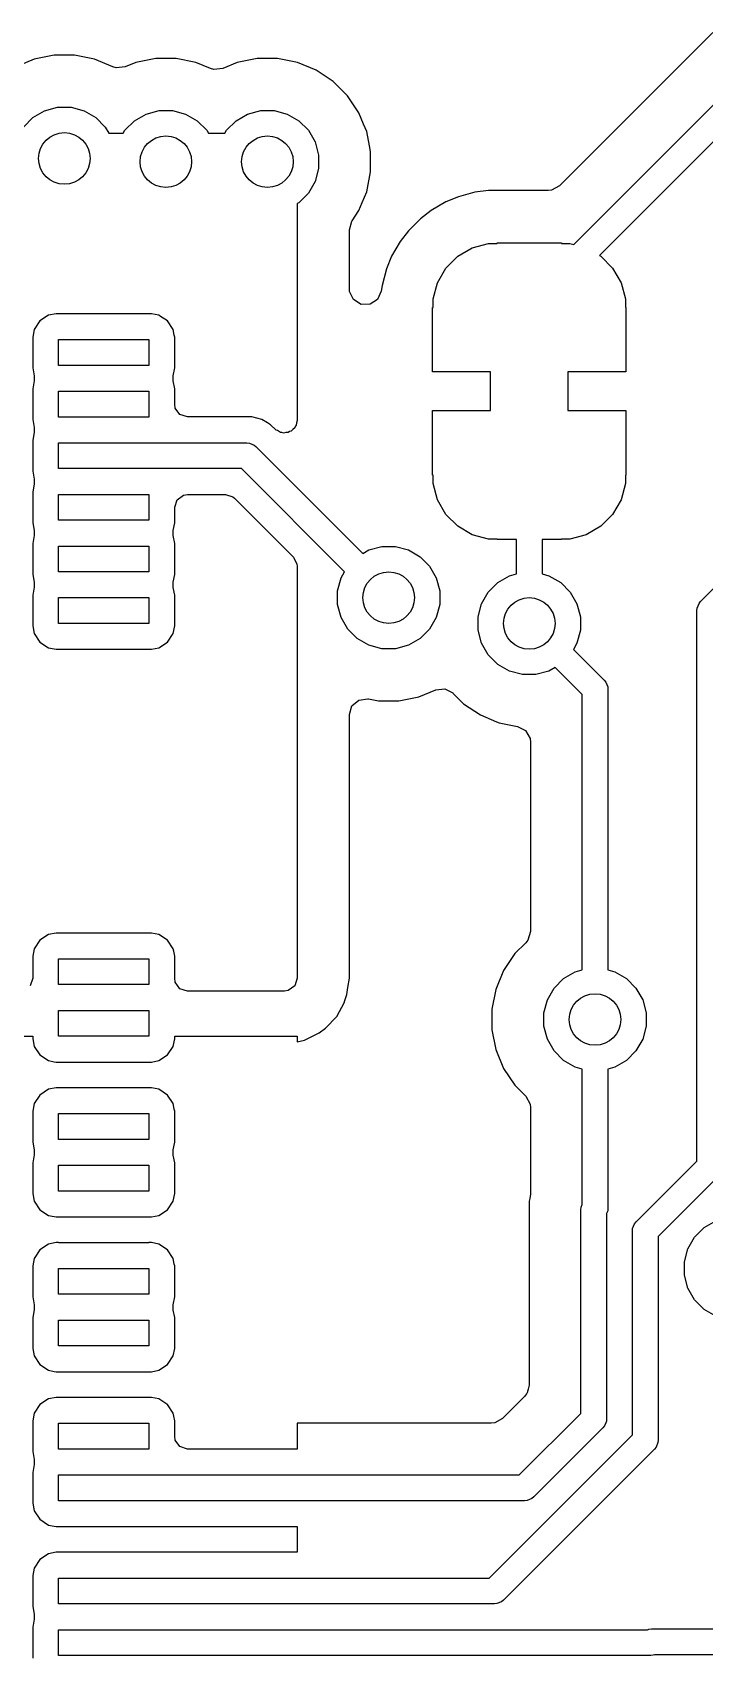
# Model space of a CAD drawing. Extents: x 0.71 to 7.56, y -5.16 to -0.79.
# Drawn here: x 3.5609 to 3.7661, y -3.3583 to -2.863 of the extents above; entities that cross this region are included whole.
import ezdxf

# ---------------------------------------------------------------- set-up
doc = ezdxf.new("R2010")
doc.units = 0
doc.header["$MEASUREMENT"] = 0
doc.layers.add('BLACK', color=7, linetype='CONTINUOUS')

msp = doc.modelspace()

# ---------------------------------------------------------------- linework, layer by layer
at = {"layer": 'BLACK', "linetype": 'CONTINUOUS'}
for p, q in [((3.76863, -2.86295), (3.72181, -2.90977)), ((3.56147, -2.8711), (3.55682, -2.87302)), ((3.56756, -2.86989), (3.56147, -2.8711)), ((3.56147, -2.8711), (3.56147, -2.8711)), ((3.57377, -2.86989), (3.56756, -2.86989)), ((3.56756, -2.86989), (3.56756, -2.86989)), ((3.57985, -2.8711), (3.57377, -2.86989)), ((3.57377, -2.86989), (3.57377, -2.86989)), ((3.5855, -2.87344), (3.57985, -2.8711)), ((3.57985, -2.8711), (3.57985, -2.8711)), ((3.59247, -2.8721), (3.58924, -2.87344)), ((3.59856, -2.87089), (3.59247, -2.8721)), ((3.59247, -2.8721), (3.59247, -2.8721)), ((3.60477, -2.87089), (3.59856, -2.87089)), ((3.59856, -2.87089), (3.59856, -2.87089)), ((3.61085, -2.8721), (3.60477, -2.87089)), ((3.60477, -2.87089), (3.60477, -2.87089)), ((3.61529, -2.87394), (3.61085, -2.8721)), ((3.61085, -2.8721), (3.61085, -2.8721)), ((3.62347, -2.8721), (3.61903, -2.87394)), ((3.62956, -2.87089), (3.62347, -2.8721)), ((3.62347, -2.8721), (3.62347, -2.8721)), ((3.63577, -2.87089), (3.62956, -2.87089)), ((3.62956, -2.87089), (3.62956, -2.87089)), ((3.64185, -2.8721), (3.63577, -2.87089)), ((3.63577, -2.87089), (3.63577, -2.87089)), ((3.64759, -2.87447), (3.64185, -2.8721)), ((3.64185, -2.8721), (3.64185, -2.8721)), ((3.72622, -2.92766), (3.78583, -2.86805)), ((3.79255, -2.87247), (3.73402, -2.931)), ((3.5865, -2.87373), (3.5855, -2.87344)), ((3.58924, -2.87344), (3.5865, -2.87373)), ((3.61629, -2.87423), (3.61529, -2.87394)), ((3.61903, -2.87394), (3.61629, -2.87423)), ((3.65275, -2.87792), (3.64759, -2.87447)), ((3.64759, -2.87447), (3.64759, -2.87447)), ((3.65714, -2.88231), (3.65275, -2.87792)), ((3.65275, -2.87792), (3.65275, -2.87792)), ((3.66059, -2.88747), (3.65714, -2.88231)), ((3.65714, -2.88231), (3.65714, -2.88231)), ((3.56107, -2.88891), (3.56463, -2.88685)), ((3.56463, -2.88685), (3.56861, -2.88579)), ((3.56861, -2.88579), (3.57272, -2.88579)), ((3.57272, -2.88579), (3.57669, -2.88685)), ((3.57669, -2.88685), (3.58025, -2.88891)), ((3.59563, -2.88785), (3.59961, -2.88679)), ((3.59961, -2.88679), (3.60372, -2.88679)), ((3.60372, -2.88679), (3.60769, -2.88785)), ((3.62663, -2.88785), (3.63061, -2.88679)), ((3.63061, -2.88679), (3.63472, -2.88679)), ((3.63472, -2.88679), (3.63869, -2.88785)), ((3.66201, -2.89091), (3.66059, -2.88747)), ((3.66059, -2.88747), (3.66059, -2.88747)), ((3.55817, -2.89181), (3.56107, -2.88891)), ((3.58025, -2.88891), (3.58316, -2.89181)), ((3.58316, -2.89181), (3.58424, -2.8937)), ((3.58917, -2.89281), (3.59207, -2.88991)), ((3.59207, -2.88991), (3.59563, -2.88785)), ((3.60769, -2.88785), (3.61125, -2.88991)), ((3.61125, -2.88991), (3.61416, -2.89281)), ((3.62017, -2.89281), (3.62307, -2.88991)), ((3.62307, -2.88991), (3.62663, -2.88785)), ((3.63869, -2.88785), (3.64225, -2.88991)), ((3.64225, -2.88991), (3.64516, -2.89281)), ((3.66297, -2.89321), (3.66201, -2.89091)), ((3.58424, -2.8937), (3.58866, -2.8937)), ((3.58866, -2.8937), (3.58917, -2.89281)), ((3.61416, -2.89281), (3.61467, -2.8937)), ((3.61467, -2.8937), (3.61966, -2.8937)), ((3.61966, -2.8937), (3.62017, -2.89281)), ((3.64516, -2.89281), (3.64721, -2.89638)), ((3.64721, -2.89638), (3.64827, -2.90035)), ((3.66384, -2.8976), (3.66297, -2.89321)), ((3.66418, -2.8993), (3.66384, -2.8976)), ((3.64827, -2.90035), (3.64827, -2.90446)), ((3.66418, -2.90551), (3.66418, -2.8993)), ((3.66418, -2.8993), (3.66418, -2.8993)), ((3.66418, -2.8993), (3.66418, -2.8993)), ((3.64827, -2.90446), (3.64721, -2.90843)), ((3.66297, -2.91159), (3.66418, -2.90551)), ((3.64516, -2.91199), (3.64225, -2.9149)), ((3.64721, -2.90843), (3.64516, -2.91199)), ((3.66161, -2.91487), (3.66297, -2.91159)), ((3.69603, -2.91174), (3.69103, -2.91309)), ((3.70016, -2.9112), (3.69603, -2.91174)), ((3.69603, -2.91174), (3.69603, -2.91174)), ((3.71836, -2.9112), (3.70016, -2.9112)), ((3.7194, -2.91109), (3.71836, -2.9112)), ((3.72181, -2.90977), (3.7194, -2.91109)), ((3.64225, -2.9149), (3.64173, -2.91519)), ((3.64173, -2.91519), (3.64173, -2.98134)), ((3.65852, -2.92043), (3.66059, -2.91733)), ((3.66059, -2.91733), (3.66061, -2.91727)), ((3.66061, -2.91727), (3.66161, -2.91487)), ((3.68269, -2.91727), (3.67938, -2.91981)), ((3.68718, -2.91468), (3.68269, -2.91727)), ((3.69103, -2.91309), (3.68718, -2.91468)), ((3.68718, -2.91468), (3.68718, -2.91468)), ((3.6577, -2.92314), (3.65847, -2.9205)), ((3.65847, -2.9205), (3.65852, -2.92043)), ((3.67938, -2.91981), (3.67572, -2.92347)), ((3.67938, -2.91981), (3.67938, -2.91981)), ((3.6577, -2.94125), (3.6577, -2.92314)), ((3.67318, -2.92678), (3.67059, -2.93127)), ((3.67572, -2.92347), (3.67318, -2.92678)), ((3.67572, -2.92347), (3.67572, -2.92347)), ((3.69522, -2.92866), (3.70019, -2.92733)), ((3.70019, -2.92733), (3.70276, -2.92733)), ((3.70276, -2.92733), (3.70276, -2.92717)), ((3.70276, -2.92717), (3.72244, -2.92717)), ((3.72244, -2.92717), (3.72244, -2.92733)), ((3.72244, -2.92733), (3.72501, -2.92733)), ((3.72501, -2.92733), (3.72622, -2.92766)), ((3.67059, -2.93127), (3.66899, -2.93512)), ((3.67059, -2.93127), (3.67059, -2.93127)), ((3.68714, -2.93487), (3.69077, -2.93123)), ((3.69077, -2.93123), (3.69522, -2.92866)), ((3.73402, -2.931), (3.73442, -2.93123)), ((3.73442, -2.93123), (3.73806, -2.93487)), ((3.66899, -2.93512), (3.66765, -2.94013)), ((3.68457, -2.93932), (3.68714, -2.93487)), ((3.73806, -2.93487), (3.74063, -2.93932)), ((3.65776, -2.942), (3.6577, -2.94125)), ((3.65893, -2.94449), (3.65776, -2.942)), ((3.66742, -2.94188), (3.66631, -2.9444)), ((3.66765, -2.94013), (3.66742, -2.94188)), ((3.66765, -2.94013), (3.66765, -2.94013)), ((3.68324, -2.94428), (3.68457, -2.93932)), ((3.74063, -2.93932), (3.74196, -2.94428)), ((3.66126, -2.94595), (3.65893, -2.94449)), ((3.66401, -2.94591), (3.66126, -2.94595)), ((3.66631, -2.9444), (3.66401, -2.94591)), ((3.68307, -2.96654), (3.68307, -2.94685)), ((3.68307, -2.94685), (3.68324, -2.94685)), ((3.68324, -2.94685), (3.68324, -2.94428)), ((3.74196, -2.94428), (3.74196, -2.94685)), ((3.74196, -2.94685), (3.74213, -2.94685)), ((3.74213, -2.94685), (3.74213, -2.96654)), ((3.56321, -2.951), (3.56146, -2.95361)), ((3.56582, -2.94926), (3.56321, -2.951)), ((3.56321, -2.951), (3.56321, -2.951)), ((3.56812, -2.9488), (3.56582, -2.94926)), ((3.56582, -2.94926), (3.56582, -2.94926)), ((3.59723, -2.9488), (3.56812, -2.9488)), ((3.56812, -2.9488), (3.56812, -2.9488)), ((3.56812, -2.9488), (3.56812, -2.9488)), ((3.59954, -2.94926), (3.59723, -2.9488)), ((3.59723, -2.9488), (3.59723, -2.9488)), ((3.60006, -2.94961), (3.59954, -2.94926)), ((3.59954, -2.94926), (3.59954, -2.94926)), ((3.59954, -2.94926), (3.59954, -2.94926)), ((3.59954, -2.94926), (3.59954, -2.94926)), ((3.60215, -2.951), (3.60006, -2.94961)), ((3.60389, -2.95361), (3.60215, -2.951)), ((3.56146, -2.95361), (3.561, -2.95592)), ((3.561, -2.95592), (3.561, -2.95592)), ((3.561, -2.95592), (3.561, -2.96534)), ((3.56146, -2.95361), (3.56146, -2.95361)), ((3.5689, -2.96457), (3.5689, -2.95669)), ((3.5689, -2.95669), (3.59646, -2.95669)), ((3.59646, -2.95669), (3.59646, -2.96457)), ((3.60424, -2.95536), (3.60389, -2.95361)), ((3.60435, -2.95592), (3.60424, -2.95536)), ((3.60435, -2.96534), (3.60435, -2.95592)), ((3.60435, -2.95592), (3.60435, -2.95592)), ((3.561, -2.96534), (3.56148, -2.96774)), ((3.59646, -2.96457), (3.5689, -2.96457)), ((3.60387, -2.96774), (3.60435, -2.96534)), ((3.60435, -2.96534), (3.60435, -2.96534)), ((3.70079, -2.96654), (3.68307, -2.96654)), ((3.70079, -2.97835), (3.70079, -2.96654)), ((3.74213, -2.96654), (3.72441, -2.96654)), ((3.72441, -2.96654), (3.72441, -2.97835)), ((3.56148, -2.96926), (3.561, -2.97166)), ((3.561, -2.97166), (3.561, -2.98109)), ((3.56148, -2.96774), (3.56148, -2.96926)), ((3.60387, -2.96926), (3.60387, -2.96774)), ((3.60435, -2.97166), (3.60387, -2.96926)), ((3.60435, -2.9764), (3.60435, -2.97166)), ((3.60435, -2.97166), (3.60435, -2.97166)), ((3.5689, -2.98031), (3.5689, -2.97244)), ((3.5689, -2.97244), (3.59646, -2.97244)), ((3.59646, -2.97244), (3.59646, -2.98031)), ((3.60454, -2.9776), (3.60435, -2.9764)), ((3.561, -2.98109), (3.56148, -2.98349)), ((3.59646, -2.98031), (3.5689, -2.98031)), ((3.60596, -2.97955), (3.60454, -2.9776)), ((3.60825, -2.9803), (3.60596, -2.97955)), ((3.62794, -2.9803), (3.60825, -2.9803)), ((3.63094, -2.9811), (3.62794, -2.9803)), ((3.62794, -2.9803), (3.62794, -2.9803)), ((3.6327, -2.98211), (3.63094, -2.9811)), ((3.64173, -2.98134), (3.6415, -2.98205)), ((3.68307, -2.99803), (3.68307, -2.97835)), ((3.68307, -2.97835), (3.70079, -2.97835)), ((3.72441, -2.97835), (3.74213, -2.97835)), ((3.74213, -2.97835), (3.74213, -2.99803)), ((3.56148, -2.98501), (3.561, -2.98741)), ((3.56148, -2.98349), (3.56148, -2.98501)), ((3.63299, -2.98228), (3.6327, -2.98211)), ((3.6327, -2.98211), (3.6327, -2.98211)), ((3.63364, -2.98266), (3.63299, -2.98228)), ((3.6352, -2.98421), (3.63364, -2.98266)), ((3.63533, -2.98432), (3.6352, -2.98421)), ((3.63569, -2.98447), (3.63533, -2.98432)), ((3.63663, -2.98505), (3.63569, -2.98447)), ((3.63711, -2.98505), (3.63663, -2.98505)), ((3.63756, -2.98523), (3.63711, -2.98505)), ((3.63829, -2.98505), (3.63756, -2.98523)), ((3.63904, -2.98505), (3.63829, -2.98505)), ((3.63943, -2.98476), (3.63904, -2.98505)), ((3.6399, -2.98465), (3.63943, -2.98476)), ((3.64038, -2.98407), (3.6399, -2.98465)), ((3.64099, -2.98363), (3.64038, -2.98407)), ((3.64114, -2.98317), (3.64099, -2.98363)), ((3.64145, -2.9828), (3.64114, -2.98317)), ((3.6415, -2.98205), (3.64145, -2.9828)), ((3.561, -2.98741), (3.561, -2.99684)), ((3.5689, -2.99606), (3.5689, -2.98819)), ((3.5689, -2.98819), (3.59646, -2.98819)), ((3.59646, -2.98819), (3.62638, -2.98819)), ((3.62638, -2.98819), (3.62715, -2.98826)), ((3.62715, -2.98826), (3.62857, -2.98885)), ((3.62857, -2.98885), (3.62916, -2.98934)), ((3.62916, -2.98934), (3.66179, -3.02197)), ((3.58268, -2.99606), (3.5689, -2.99606)), ((3.62475, -2.99606), (3.58268, -2.99606)), ((3.65622, -3.02753), (3.62475, -2.99606)), ((3.561, -2.99684), (3.56148, -2.99924)), ((3.56148, -3.00076), (3.561, -3.00316)), ((3.56148, -2.99924), (3.56148, -3.00076)), ((3.68324, -2.99803), (3.68307, -2.99803)), ((3.68324, -3.0006), (3.68324, -2.99803)), ((3.68457, -3.00556), (3.68324, -3.0006)), ((3.74196, -3.0006), (3.74063, -3.00556)), ((3.74213, -2.99803), (3.74196, -2.99803)), ((3.74196, -2.99803), (3.74196, -3.0006)), ((3.561, -3.00316), (3.561, -3.01259)), ((3.5689, -3.01181), (3.5689, -3.00394)), ((3.5689, -3.00394), (3.59646, -3.00394)), ((3.59646, -3.00394), (3.59646, -3.01181)), ((3.60435, -3.00785), (3.60509, -3.00556)), ((3.60509, -3.00556), (3.60704, -3.00415)), ((3.60704, -3.00415), (3.60825, -3.00396)), ((3.60825, -3.00396), (3.61986, -3.00396)), ((3.61986, -3.00396), (3.62215, -3.0047)), ((3.62215, -3.0047), (3.62262, -3.0051)), ((3.62262, -3.0051), (3.64059, -3.02307)), ((3.68714, -3.01002), (3.68457, -3.00556)), ((3.74063, -3.00556), (3.73806, -3.01002)), ((3.60435, -3.01259), (3.60435, -3.00785)), ((3.69077, -3.01365), (3.68714, -3.01002)), ((3.73806, -3.01002), (3.73442, -3.01365)), ((3.561, -3.01259), (3.56148, -3.01499)), ((3.56148, -3.01651), (3.561, -3.01891)), ((3.56148, -3.01499), (3.56148, -3.01651)), ((3.59646, -3.01181), (3.5689, -3.01181)), ((3.60387, -3.01499), (3.60435, -3.01259)), ((3.60387, -3.01651), (3.60387, -3.01499)), ((3.60435, -3.01891), (3.60387, -3.01651)), ((3.60435, -3.01259), (3.60435, -3.01259)), ((3.69522, -3.01622), (3.69077, -3.01365)), ((3.70019, -3.01755), (3.69522, -3.01622)), ((3.72997, -3.01622), (3.72501, -3.01755)), ((3.73442, -3.01365), (3.72997, -3.01622)), ((3.76493, -3.03659), (3.78853, -3.01298)), ((3.561, -3.01891), (3.561, -3.02834)), ((3.5689, -3.02756), (3.5689, -3.01969)), ((3.5689, -3.01969), (3.59646, -3.01969)), ((3.59646, -3.01969), (3.59646, -3.02756)), ((3.60435, -3.02834), (3.60435, -3.01891)), ((3.60435, -3.01891), (3.60435, -3.01891)), ((3.66179, -3.02197), (3.66366, -3.02088)), ((3.66366, -3.02088), (3.66763, -3.01982)), ((3.66763, -3.01982), (3.67174, -3.01982)), ((3.67174, -3.01982), (3.67571, -3.02088)), ((3.67571, -3.02088), (3.67927, -3.02294)), ((3.70276, -3.01755), (3.70019, -3.01755)), ((3.70276, -3.01772), (3.70276, -3.01755)), ((3.70866, -3.01772), (3.70276, -3.01772)), ((3.70866, -3.0282), (3.70866, -3.01772)), ((3.72244, -3.01772), (3.71654, -3.01772)), ((3.71654, -3.01772), (3.71654, -3.0282)), ((3.72501, -3.01755), (3.72244, -3.01755)), ((3.72244, -3.01755), (3.72244, -3.01772)), ((3.64059, -3.02307), (3.64168, -3.02522)), ((3.64168, -3.02522), (3.64173, -3.02583)), ((3.64173, -3.02583), (3.64173, -3.15161)), ((3.67927, -3.02294), (3.68218, -3.02585)), ((3.68218, -3.02585), (3.68423, -3.02941)), ((3.561, -3.02834), (3.56148, -3.03074)), ((3.56148, -3.03074), (3.56148, -3.03226)), ((3.59646, -3.02756), (3.5689, -3.02756)), ((3.60387, -3.03074), (3.60435, -3.02834)), ((3.60387, -3.03226), (3.60387, -3.03074)), ((3.60435, -3.02834), (3.60435, -3.02834)), ((3.65407, -3.03338), (3.65514, -3.02941)), ((3.65514, -3.02941), (3.65622, -3.02753)), ((3.68423, -3.02941), (3.6853, -3.03338)), ((3.7001, -3.03372), (3.70301, -3.03081)), ((3.70301, -3.03081), (3.70657, -3.02876)), ((3.70657, -3.02876), (3.70866, -3.0282)), ((3.71654, -3.0282), (3.71862, -3.02876)), ((3.71862, -3.02876), (3.72219, -3.03081)), ((3.72219, -3.03081), (3.72509, -3.03372)), ((3.56148, -3.03226), (3.561, -3.03466)), ((3.561, -3.03466), (3.561, -3.04408)), ((3.5689, -3.04331), (3.5689, -3.03543)), ((3.5689, -3.03543), (3.59646, -3.03543)), ((3.59646, -3.03543), (3.59646, -3.04331)), ((3.60389, -3.03235), (3.60387, -3.03226)), ((3.60435, -3.03466), (3.60389, -3.03235)), ((3.60435, -3.04408), (3.60435, -3.03466)), ((3.65407, -3.03749), (3.65407, -3.03338)), ((3.6853, -3.03338), (3.6853, -3.03749)), ((3.69805, -3.03728), (3.7001, -3.03372)), ((3.72509, -3.03372), (3.72715, -3.03728)), ((3.65514, -3.04146), (3.65407, -3.03749)), ((3.6853, -3.03749), (3.68423, -3.04146)), ((3.69699, -3.04125), (3.69805, -3.03728)), ((3.69699, -3.04536), (3.69699, -3.04125)), ((3.72715, -3.03728), (3.72821, -3.04125)), ((3.72821, -3.04125), (3.72821, -3.04536)), ((3.76378, -3.03937), (3.76386, -3.0386)), ((3.76378, -3.14567), (3.76378, -3.03937)), ((3.76386, -3.0386), (3.76444, -3.03718)), ((3.76444, -3.03718), (3.76493, -3.03659)), ((3.561, -3.04408), (3.561, -3.04408)), ((3.561, -3.04408), (3.56146, -3.04639)), ((3.59646, -3.04331), (3.5689, -3.04331)), ((3.60389, -3.04639), (3.60435, -3.04408)), ((3.65719, -3.04502), (3.65514, -3.04146)), ((3.6601, -3.04793), (3.65719, -3.04502)), ((3.68218, -3.04502), (3.67927, -3.04793)), ((3.68423, -3.04146), (3.68218, -3.04502)), ((3.69805, -3.04933), (3.69699, -3.04536)), ((3.72821, -3.04536), (3.72715, -3.04933)), ((3.56146, -3.04639), (3.56146, -3.04639)), ((3.56146, -3.04639), (3.56321, -3.049)), ((3.56321, -3.049), (3.56321, -3.049)), ((3.56321, -3.049), (3.56582, -3.05074)), ((3.56582, -3.05074), (3.56757, -3.05109)), ((3.56757, -3.05109), (3.56812, -3.0512)), ((3.5689, -3.0512), (3.5689, -3.05118)), ((3.5689, -3.05118), (3.59646, -3.05118)), ((3.59646, -3.05118), (3.59646, -3.0512)), ((3.59723, -3.0512), (3.59954, -3.05074)), ((3.59954, -3.05074), (3.60215, -3.049)), ((3.60215, -3.049), (3.60389, -3.04639)), ((3.66366, -3.04998), (3.6601, -3.04793)), ((3.66763, -3.05105), (3.66366, -3.04998)), ((3.67174, -3.05105), (3.66763, -3.05105)), ((3.67571, -3.04998), (3.67174, -3.05105)), ((3.67927, -3.04793), (3.67571, -3.04998)), ((3.7001, -3.05289), (3.69805, -3.04933)), ((3.72715, -3.04933), (3.72607, -3.05121)), ((3.56812, -3.0512), (3.56812, -3.0512)), ((3.56812, -3.0512), (3.56812, -3.0512)), ((3.56812, -3.0512), (3.56812, -3.0512)), ((3.56812, -3.0512), (3.5689, -3.0512)), ((3.59646, -3.0512), (3.59723, -3.0512)), ((3.59723, -3.0512), (3.59723, -3.0512)), ((3.70301, -3.0558), (3.7001, -3.05289)), ((3.70657, -3.05786), (3.70301, -3.0558)), ((3.72607, -3.05121), (3.73546, -3.0606)), ((3.71054, -3.05892), (3.70657, -3.05786)), ((3.71465, -3.05892), (3.71054, -3.05892)), ((3.71862, -3.05786), (3.71465, -3.05892)), ((3.7205, -3.05677), (3.71862, -3.05786)), ((3.72874, -3.06502), (3.7205, -3.05677)), ((3.73546, -3.0606), (3.73595, -3.0612)), ((3.67279, -3.06695), (3.67888, -3.06574)), ((3.67888, -3.06574), (3.68405, -3.06359)), ((3.68405, -3.06359), (3.68679, -3.0633)), ((3.68679, -3.0633), (3.68925, -3.06453)), ((3.68925, -3.06453), (3.68937, -3.06465)), ((3.68937, -3.06465), (3.69251, -3.06779)), ((3.72874, -3.14906), (3.72874, -3.06502)), ((3.73595, -3.0612), (3.73654, -3.06262)), ((3.73654, -3.06262), (3.73661, -3.06339)), ((3.73661, -3.06339), (3.73661, -3.14906)), ((3.6577, -3.07113), (3.65847, -3.06849)), ((3.65847, -3.06849), (3.66055, -3.06669)), ((3.66055, -3.06669), (3.66327, -3.0663)), ((3.66327, -3.0663), (3.66353, -3.06634)), ((3.66353, -3.06634), (3.66658, -3.06695)), ((3.66658, -3.06695), (3.66658, -3.06695)), ((3.66658, -3.06695), (3.67279, -3.06695)), ((3.67279, -3.06695), (3.67279, -3.06695)), ((3.69251, -3.06779), (3.69251, -3.06779)), ((3.69251, -3.06779), (3.69767, -3.07124)), ((3.6577, -3.15161), (3.6577, -3.07113)), ((3.69767, -3.07124), (3.69767, -3.07124)), ((3.69767, -3.07124), (3.70264, -3.07329)), ((3.70264, -3.07329), (3.70341, -3.07361)), ((3.70341, -3.07361), (3.70904, -3.07473)), ((3.70904, -3.07473), (3.71148, -3.07601)), ((3.71148, -3.07601), (3.71284, -3.0784)), ((3.71284, -3.0784), (3.71297, -3.07952)), ((3.71297, -3.07952), (3.71297, -3.13729)), ((3.56321, -3.13998), (3.56146, -3.14259)), ((3.56582, -3.13823), (3.56321, -3.13998)), ((3.56321, -3.13998), (3.56321, -3.13998)), ((3.56812, -3.13778), (3.56582, -3.13823)), ((3.56582, -3.13823), (3.56582, -3.13823)), ((3.5689, -3.13778), (3.56812, -3.13778)), ((3.56812, -3.13778), (3.56812, -3.13778)), ((3.56812, -3.13778), (3.56812, -3.13778)), ((3.5689, -3.1378), (3.5689, -3.13778)), ((3.59646, -3.1378), (3.5689, -3.1378)), ((3.59723, -3.13778), (3.59646, -3.13778)), ((3.59646, -3.13778), (3.59646, -3.1378)), ((3.59954, -3.13823), (3.59723, -3.13778)), ((3.59723, -3.13778), (3.59723, -3.13778)), ((3.60215, -3.13998), (3.59954, -3.13823)), ((3.59954, -3.13823), (3.59954, -3.13823)), ((3.59954, -3.13823), (3.59954, -3.13823)), ((3.59954, -3.13823), (3.59954, -3.13823)), ((3.60389, -3.14259), (3.60215, -3.13998)), ((3.60215, -3.13998), (3.60215, -3.13998)), ((3.7122, -3.13993), (3.71154, -3.14074)), ((3.71297, -3.13729), (3.7122, -3.13993)), ((3.56146, -3.14259), (3.561, -3.14489)), ((3.561, -3.14489), (3.561, -3.14489)), ((3.561, -3.14489), (3.561, -3.15161)), ((3.56146, -3.14259), (3.56146, -3.14259)), ((3.60404, -3.14333), (3.60389, -3.14259)), ((3.60435, -3.14489), (3.60404, -3.14333)), ((3.60435, -3.15161), (3.60435, -3.14489)), ((3.60435, -3.14489), (3.60435, -3.14489)), ((3.7082, -3.14408), (3.70475, -3.14924)), ((3.71154, -3.14074), (3.7082, -3.14408)), ((3.7082, -3.14408), (3.7082, -3.14408)), ((3.5689, -3.15354), (3.5689, -3.14567)), ((3.5689, -3.14567), (3.59646, -3.14567)), ((3.59646, -3.14567), (3.59646, -3.15354)), ((3.70475, -3.14925), (3.70237, -3.15498)), ((3.70475, -3.14924), (3.70475, -3.14925)), ((3.72309, -3.15168), (3.72665, -3.14962)), ((3.72665, -3.14962), (3.72874, -3.14906)), ((3.73661, -3.14906), (3.7387, -3.14962)), ((3.7387, -3.14962), (3.74226, -3.15168)), ((3.76378, -3.20743), (3.76378, -3.14567)), ((3.561, -3.15161), (3.56026, -3.15391)), ((3.59646, -3.15354), (3.5689, -3.15354)), ((3.60454, -3.15282), (3.60435, -3.15161)), ((3.60596, -3.15477), (3.60454, -3.15282)), ((3.60825, -3.15551), (3.60596, -3.15477)), ((3.64099, -3.15391), (3.63904, -3.15532)), ((3.64173, -3.15161), (3.64099, -3.15391)), ((3.65692, -3.15655), (3.65726, -3.1544)), ((3.65726, -3.1544), (3.6577, -3.15161)), ((3.70237, -3.15498), (3.70116, -3.16107)), ((3.70237, -3.15498), (3.70237, -3.15498)), ((3.71813, -3.15815), (3.72018, -3.15459)), ((3.72018, -3.15459), (3.72309, -3.15168)), ((3.74226, -3.15168), (3.74517, -3.15459)), ((3.74517, -3.15459), (3.74723, -3.15815)), ((3.63783, -3.15551), (3.60825, -3.15551)), ((3.63904, -3.15532), (3.63783, -3.15551)), ((3.6539, -3.16329), (3.65617, -3.15884)), ((3.65617, -3.15884), (3.65622, -3.15868)), ((3.65622, -3.15868), (3.65692, -3.15655)), ((3.65692, -3.15655), (3.65692, -3.15655)), ((3.65692, -3.15655), (3.65692, -3.15655)), ((3.71706, -3.16212), (3.71813, -3.15815)), ((3.74723, -3.15815), (3.74829, -3.16212)), ((3.5689, -3.16929), (3.5689, -3.16142)), ((3.5689, -3.16142), (3.59646, -3.16142)), ((3.59646, -3.16142), (3.59646, -3.16929)), ((3.65037, -3.16682), (3.6539, -3.16329)), ((3.70116, -3.16107), (3.70116, -3.16728)), ((3.71706, -3.16623), (3.71706, -3.16212)), ((3.74829, -3.16212), (3.74829, -3.16623)), ((3.52362, -3.16929), (3.561, -3.16929)), ((3.561, -3.16929), (3.561, -3.17007)), ((3.561, -3.17007), (3.561, -3.17007)), ((3.561, -3.17007), (3.56146, -3.17237)), ((3.59646, -3.16929), (3.5689, -3.16929)), ((3.60389, -3.17237), (3.60435, -3.17007)), ((3.60435, -3.17007), (3.60435, -3.16929)), ((3.60435, -3.16929), (3.64173, -3.16929)), ((3.64173, -3.16929), (3.64173, -3.17104)), ((3.64397, -3.1705), (3.64842, -3.16824)), ((3.64842, -3.16824), (3.65037, -3.16682)), ((3.65037, -3.16682), (3.65037, -3.16682)), ((3.70116, -3.16728), (3.70237, -3.17337)), ((3.71813, -3.1702), (3.71706, -3.16623)), ((3.74829, -3.16623), (3.74723, -3.1702)), ((3.56146, -3.17237), (3.56146, -3.17237)), ((3.56146, -3.17237), (3.56321, -3.17498)), ((3.56321, -3.17498), (3.56321, -3.17498)), ((3.56321, -3.17498), (3.56582, -3.17673)), ((3.59954, -3.17673), (3.60215, -3.17498)), ((3.60215, -3.17498), (3.60389, -3.17237)), ((3.64173, -3.17104), (3.64397, -3.1705)), ((3.70237, -3.17337), (3.70237, -3.17337)), ((3.70237, -3.17337), (3.70475, -3.1791)), ((3.72018, -3.17376), (3.71813, -3.1702)), ((3.72309, -3.17667), (3.72018, -3.17376)), ((3.74517, -3.17376), (3.74226, -3.17667)), ((3.74723, -3.1702), (3.74517, -3.17376)), ((3.56582, -3.17673), (3.56757, -3.17708)), ((3.56757, -3.17708), (3.56812, -3.17719)), ((3.56812, -3.17719), (3.56812, -3.17719)), ((3.56812, -3.17719), (3.56812, -3.17719)), ((3.56812, -3.17719), (3.56812, -3.17719)), ((3.56812, -3.17719), (3.5689, -3.17719)), ((3.5689, -3.17719), (3.5689, -3.17717)), ((3.5689, -3.17717), (3.59646, -3.17717)), ((3.59646, -3.17717), (3.59646, -3.17719)), ((3.59646, -3.17719), (3.59723, -3.17719)), ((3.59723, -3.17719), (3.59954, -3.17673)), ((3.59723, -3.17719), (3.59723, -3.17719)), ((3.70475, -3.1791), (3.70475, -3.1791)), ((3.70475, -3.1791), (3.7082, -3.18426)), ((3.72665, -3.17872), (3.72309, -3.17667)), ((3.72874, -3.17928), (3.72665, -3.17872)), ((3.72874, -3.22068), (3.72874, -3.17928)), ((3.7387, -3.17872), (3.73661, -3.17928)), ((3.73661, -3.17928), (3.73661, -3.22183)), ((3.74226, -3.17667), (3.7387, -3.17872)), ((3.7082, -3.18426), (3.7082, -3.18426)), ((3.7082, -3.18426), (3.7082, -3.18426)), ((3.7082, -3.18426), (3.71154, -3.18761)), ((3.56146, -3.18983), (3.561, -3.19214)), ((3.56321, -3.18722), (3.56146, -3.18983)), ((3.56146, -3.18983), (3.56146, -3.18983)), ((3.56582, -3.18548), (3.56321, -3.18722)), ((3.56321, -3.18722), (3.56321, -3.18722)), ((3.56812, -3.18502), (3.56582, -3.18548)), ((3.56582, -3.18548), (3.56582, -3.18548)), ((3.5689, -3.18502), (3.56812, -3.18502)), ((3.56812, -3.18502), (3.56812, -3.18502)), ((3.56812, -3.18502), (3.56812, -3.18502)), ((3.5689, -3.18504), (3.5689, -3.18502)), ((3.59646, -3.18504), (3.5689, -3.18504)), ((3.59723, -3.18502), (3.59646, -3.18502)), ((3.59646, -3.18502), (3.59646, -3.18504)), ((3.59954, -3.18548), (3.59723, -3.18502)), ((3.59723, -3.18502), (3.59723, -3.18502)), ((3.60215, -3.18722), (3.59954, -3.18548)), ((3.59954, -3.18548), (3.59954, -3.18548)), ((3.59954, -3.18548), (3.59954, -3.18548)), ((3.59954, -3.18548), (3.59954, -3.18548)), ((3.60389, -3.18983), (3.60215, -3.18722)), ((3.60215, -3.18722), (3.60215, -3.18722)), ((3.60424, -3.19158), (3.60389, -3.18983)), ((3.71154, -3.18761), (3.71286, -3.19002)), ((3.561, -3.19214), (3.561, -3.19214)), ((3.561, -3.19214), (3.561, -3.20156)), ((3.5689, -3.20079), (3.5689, -3.19291)), ((3.5689, -3.19291), (3.59646, -3.19291)), ((3.59646, -3.19291), (3.59646, -3.20079)), ((3.60435, -3.19214), (3.60424, -3.19158)), ((3.60435, -3.20156), (3.60435, -3.19214)), ((3.60435, -3.19214), (3.60435, -3.19214)), ((3.71286, -3.19002), (3.71297, -3.19106)), ((3.71297, -3.19106), (3.71297, -3.21751)), ((3.561, -3.20156), (3.56148, -3.20396)), ((3.56148, -3.20396), (3.56148, -3.20548)), ((3.59646, -3.20079), (3.5689, -3.20079)), ((3.60387, -3.20396), (3.60435, -3.20157)), ((3.60387, -3.20548), (3.60387, -3.20396)), ((3.60435, -3.20157), (3.60435, -3.20156)), ((3.56148, -3.20548), (3.561, -3.20788)), ((3.561, -3.20788), (3.561, -3.21731)), ((3.5689, -3.21654), (3.5689, -3.20866)), ((3.5689, -3.20866), (3.59646, -3.20866)), ((3.59646, -3.20866), (3.59646, -3.21654)), ((3.60389, -3.20558), (3.60387, -3.20548)), ((3.60435, -3.20788), (3.60389, -3.20558)), ((3.60435, -3.21731), (3.60435, -3.20788)), ((3.74525, -3.22596), (3.76378, -3.20743)), ((3.7705, -3.21184), (3.75197, -3.23037)), ((3.561, -3.21731), (3.561, -3.21731)), ((3.561, -3.21731), (3.56146, -3.21962)), ((3.59646, -3.21654), (3.5689, -3.21654)), ((3.60389, -3.21962), (3.60435, -3.21731)), ((3.71281, -3.21878), (3.71258, -3.21962)), ((3.71297, -3.21751), (3.71281, -3.21878)), ((3.56146, -3.21962), (3.56146, -3.21962)), ((3.56146, -3.21962), (3.56321, -3.22223)), ((3.56321, -3.22223), (3.56582, -3.22397)), ((3.56582, -3.22397), (3.56757, -3.22432)), ((3.56757, -3.22432), (3.56812, -3.22443)), ((3.56812, -3.22443), (3.56812, -3.22443)), ((3.56812, -3.22443), (3.56812, -3.22443)), ((3.56812, -3.22443), (3.56812, -3.22443)), ((3.56812, -3.22443), (3.5689, -3.22443)), ((3.5689, -3.22443), (3.5689, -3.22441)), ((3.5689, -3.22441), (3.59646, -3.22441)), ((3.59646, -3.22441), (3.59646, -3.22443)), ((3.59646, -3.22443), (3.59723, -3.22443)), ((3.59723, -3.22443), (3.59954, -3.22397)), ((3.59723, -3.22443), (3.59723, -3.22443)), ((3.59954, -3.22397), (3.60215, -3.22223)), ((3.60215, -3.22223), (3.60389, -3.21962)), ((3.71258, -3.21962), (3.71258, -3.27581)), ((3.72835, -3.22222), (3.72842, -3.22145)), ((3.72835, -3.28437), (3.72835, -3.22222)), ((3.72842, -3.22145), (3.72874, -3.22068)), ((3.73654, -3.22259), (3.73622, -3.22336)), ((3.73622, -3.22336), (3.73622, -3.286)), ((3.73661, -3.22183), (3.73654, -3.22259)), ((3.74409, -3.22874), (3.74417, -3.22797)), ((3.74409, -3.29089), (3.74409, -3.22874)), ((3.74417, -3.22797), (3.74476, -3.22655)), ((3.74476, -3.22655), (3.74525, -3.22596)), ((3.7631, -3.23057), (3.766, -3.22766)), ((3.766, -3.22766), (3.76956, -3.22561)), ((3.56321, -3.23447), (3.56146, -3.23708)), ((3.56582, -3.23272), (3.56321, -3.23447)), ((3.56321, -3.23447), (3.56321, -3.23447)), ((3.56812, -3.23226), (3.56582, -3.23272)), ((3.56582, -3.23272), (3.56582, -3.23272)), ((3.5689, -3.23226), (3.56812, -3.23226)), ((3.56812, -3.23226), (3.56812, -3.23226)), ((3.56812, -3.23226), (3.56812, -3.23226)), ((3.5689, -3.23228), (3.5689, -3.23226)), ((3.59646, -3.23228), (3.5689, -3.23228)), ((3.59723, -3.23226), (3.59646, -3.23226)), ((3.59646, -3.23226), (3.59646, -3.23228)), ((3.59954, -3.23272), (3.59723, -3.23226)), ((3.59723, -3.23226), (3.59723, -3.23226)), ((3.60215, -3.23447), (3.59954, -3.23272)), ((3.59954, -3.23272), (3.59954, -3.23272)), ((3.59954, -3.23272), (3.59954, -3.23272)), ((3.59954, -3.23272), (3.59954, -3.23272)), ((3.60389, -3.23708), (3.60215, -3.23447)), ((3.60215, -3.23447), (3.60215, -3.23447)), ((3.75197, -3.23037), (3.75197, -3.29252)), ((3.75998, -3.2381), (3.76104, -3.23413)), ((3.76104, -3.23413), (3.7631, -3.23057)), ((3.56146, -3.23708), (3.561, -3.23938)), ((3.561, -3.23938), (3.561, -3.23938)), ((3.561, -3.23938), (3.561, -3.24881)), ((3.56146, -3.23708), (3.56146, -3.23708)), ((3.60424, -3.23883), (3.60389, -3.23708)), ((3.60435, -3.23938), (3.60424, -3.23883)), ((3.60435, -3.24881), (3.60435, -3.23938)), ((3.60435, -3.23938), (3.60435, -3.23938)), ((3.75998, -3.24221), (3.75998, -3.2381)), ((3.5689, -3.24803), (3.5689, -3.24016)), ((3.5689, -3.24016), (3.59646, -3.24016)), ((3.59646, -3.24016), (3.59646, -3.24803)), ((3.76104, -3.24618), (3.75998, -3.24221)), ((3.561, -3.24881), (3.56148, -3.25121)), ((3.59646, -3.24803), (3.5689, -3.24803)), ((3.60387, -3.25121), (3.60435, -3.24881)), ((3.60435, -3.24881), (3.60435, -3.24881)), ((3.7631, -3.24974), (3.76104, -3.24618)), ((3.56148, -3.25273), (3.561, -3.25513)), ((3.56148, -3.25121), (3.56148, -3.25273)), ((3.60387, -3.25273), (3.60387, -3.25121)), ((3.60389, -3.25283), (3.60387, -3.25273)), ((3.60435, -3.25513), (3.60389, -3.25283)), ((3.766, -3.25265), (3.7631, -3.24974)), ((3.76956, -3.25471), (3.766, -3.25265)), ((3.561, -3.25513), (3.561, -3.26456)), ((3.5689, -3.26378), (3.5689, -3.25591)), ((3.5689, -3.25591), (3.59646, -3.25591)), ((3.59646, -3.25591), (3.59646, -3.26378)), ((3.60435, -3.26456), (3.60435, -3.25513)), ((3.59646, -3.26378), (3.5689, -3.26378)), ((3.561, -3.26456), (3.561, -3.26456)), ((3.561, -3.26456), (3.56146, -3.26686)), ((3.56146, -3.26686), (3.56146, -3.26686)), ((3.56146, -3.26686), (3.56321, -3.26947)), ((3.60215, -3.26947), (3.60389, -3.26686)), ((3.60389, -3.26686), (3.60435, -3.26456)), ((3.56321, -3.26947), (3.56321, -3.26947)), ((3.56321, -3.26947), (3.56582, -3.27122)), ((3.56582, -3.27122), (3.56757, -3.27156)), ((3.56757, -3.27156), (3.56812, -3.27167)), ((3.56812, -3.27167), (3.56812, -3.27167)), ((3.56812, -3.27167), (3.56812, -3.27167)), ((3.56812, -3.27167), (3.56812, -3.27167)), ((3.56812, -3.27167), (3.5689, -3.27167)), ((3.5689, -3.27167), (3.5689, -3.27165)), ((3.5689, -3.27165), (3.59646, -3.27165)), ((3.59646, -3.27165), (3.59646, -3.27167)), ((3.59646, -3.27167), (3.59723, -3.27167)), ((3.59723, -3.27167), (3.59954, -3.27122)), ((3.59723, -3.27167), (3.59723, -3.27167)), ((3.59954, -3.27122), (3.60215, -3.26947)), ((3.7118, -3.27845), (3.71115, -3.27926)), ((3.71183, -3.27835), (3.7118, -3.27845)), ((3.71198, -3.27815), (3.71183, -3.27835)), ((3.71224, -3.27697), (3.71198, -3.27815)), ((3.71258, -3.27581), (3.71224, -3.27697)), ((3.56321, -3.28171), (3.56146, -3.28432)), ((3.56582, -3.27997), (3.56321, -3.28171)), ((3.56321, -3.28171), (3.56321, -3.28171)), ((3.56812, -3.27951), (3.56582, -3.27997)), ((3.56582, -3.27997), (3.56582, -3.27997)), ((3.5689, -3.27951), (3.56812, -3.27951)), ((3.56812, -3.27951), (3.56812, -3.27951)), ((3.56812, -3.27951), (3.56812, -3.27951)), ((3.5689, -3.27953), (3.5689, -3.27951)), ((3.59646, -3.27953), (3.5689, -3.27953)), ((3.59723, -3.27951), (3.59646, -3.27951)), ((3.59646, -3.27951), (3.59646, -3.27953)), ((3.59954, -3.27997), (3.59723, -3.27951)), ((3.59723, -3.27951), (3.59723, -3.27951)), ((3.60193, -3.28157), (3.59954, -3.27997)), ((3.59954, -3.27997), (3.59954, -3.27997)), ((3.59954, -3.27997), (3.59954, -3.27997)), ((3.59954, -3.27997), (3.59954, -3.27997)), ((3.60215, -3.28171), (3.60193, -3.28157)), ((3.60389, -3.28432), (3.60215, -3.28171)), ((3.71115, -3.27926), (3.70446, -3.28595)), ((3.56146, -3.28432), (3.561, -3.28662)), ((3.561, -3.28662), (3.561, -3.28662)), ((3.561, -3.28662), (3.561, -3.29605)), ((3.56146, -3.28432), (3.56146, -3.28432)), ((3.5689, -3.29528), (3.5689, -3.2874)), ((3.5689, -3.2874), (3.59646, -3.2874)), ((3.59646, -3.2874), (3.59646, -3.29528)), ((3.60408, -3.28526), (3.60389, -3.28432)), ((3.60435, -3.28662), (3.60408, -3.28526)), ((3.60435, -3.29136), (3.60435, -3.28662)), ((3.60435, -3.28662), (3.60435, -3.28662)), ((3.70101, -3.28738), (3.64173, -3.28738)), ((3.64173, -3.28738), (3.64173, -3.29526)), ((3.70205, -3.28727), (3.70101, -3.28738)), ((3.70446, -3.28595), (3.70205, -3.28727)), ((3.70956, -3.30315), (3.72835, -3.28437)), ((3.73507, -3.28878), (3.71398, -3.30987)), ((3.73556, -3.28818), (3.73507, -3.28878)), ((3.73594, -3.28727), (3.73556, -3.28818)), ((3.73614, -3.28676), (3.73594, -3.28727)), ((3.73622, -3.286), (3.73614, -3.28676)), ((3.60454, -3.29256), (3.60435, -3.29136)), ((3.60596, -3.29451), (3.60454, -3.29256)), ((3.70034, -3.33465), (3.74409, -3.29089)), ((3.75189, -3.29329), (3.7513, -3.29471)), ((3.75197, -3.29252), (3.75189, -3.29329)), ((3.561, -3.29605), (3.56148, -3.29845)), ((3.56148, -3.29845), (3.56148, -3.29997)), ((3.59646, -3.29528), (3.5689, -3.29528)), ((3.60825, -3.29526), (3.60596, -3.29451)), ((3.64173, -3.29526), (3.60825, -3.29526)), ((3.75082, -3.2953), (3.70475, -3.34137)), ((3.7513, -3.29471), (3.75082, -3.2953)), ((3.56148, -3.29997), (3.561, -3.30237)), ((3.561, -3.30237), (3.561, -3.3118)), ((3.5689, -3.31102), (3.5689, -3.30315)), ((3.5689, -3.30315), (3.59646, -3.30315)), ((3.59646, -3.30315), (3.70956, -3.30315)), ((3.561, -3.3118), (3.561, -3.3118)), ((3.561, -3.3118), (3.56146, -3.3141)), ((3.58268, -3.31102), (3.5689, -3.31102)), ((3.71119, -3.31102), (3.58268, -3.31102)), ((3.71196, -3.31095), (3.71119, -3.31102)), ((3.71338, -3.31036), (3.71196, -3.31095)), ((3.71398, -3.30987), (3.71338, -3.31036)), ((3.56146, -3.3141), (3.56146, -3.3141)), ((3.56146, -3.3141), (3.56321, -3.31671)), ((3.56321, -3.31671), (3.56321, -3.31671)), ((3.56321, -3.31671), (3.56582, -3.31846)), ((3.56582, -3.31846), (3.56757, -3.31881)), ((3.56757, -3.31881), (3.56812, -3.31892)), ((3.56812, -3.31892), (3.56812, -3.31892)), ((3.56812, -3.31892), (3.56812, -3.31892)), ((3.56812, -3.31892), (3.5689, -3.31892)), ((3.5689, -3.31892), (3.5689, -3.3189)), ((3.5689, -3.3189), (3.59646, -3.3189)), ((3.59646, -3.3189), (3.59646, -3.31892)), ((3.59646, -3.31892), (3.64173, -3.31892)), ((3.64173, -3.31892), (3.64173, -3.32675)), ((3.56582, -3.32721), (3.56321, -3.32895)), ((3.56812, -3.32675), (3.56582, -3.32721)), ((3.56582, -3.32721), (3.56582, -3.32721)), ((3.5689, -3.32675), (3.56812, -3.32675)), ((3.56812, -3.32675), (3.56812, -3.32675)), ((3.56812, -3.32675), (3.56812, -3.32675)), ((3.5689, -3.32677), (3.5689, -3.32675)), ((3.59646, -3.32677), (3.5689, -3.32677)), ((3.59723, -3.32675), (3.59646, -3.32675)), ((3.59646, -3.32675), (3.59646, -3.32677)), ((3.64173, -3.32675), (3.59723, -3.32675)), ((3.56146, -3.33157), (3.561, -3.33387)), ((3.56321, -3.32895), (3.56146, -3.33157)), ((3.56146, -3.33157), (3.56146, -3.33157)), ((3.56321, -3.32895), (3.56321, -3.32895)), ((3.561, -3.33387), (3.561, -3.33387)), ((3.561, -3.33387), (3.561, -3.3433)), ((3.5689, -3.34252), (3.5689, -3.33465)), ((3.5689, -3.33465), (3.59646, -3.33465)), ((3.59646, -3.33465), (3.70034, -3.33465)), ((3.561, -3.3433), (3.56148, -3.3457)), ((3.58268, -3.34252), (3.5689, -3.34252)), ((3.70197, -3.34252), (3.58268, -3.34252)), ((3.70274, -3.34244), (3.70197, -3.34252)), ((3.70416, -3.34186), (3.70274, -3.34244)), ((3.70475, -3.34137), (3.70416, -3.34186)), ((3.56148, -3.34722), (3.561, -3.34962)), ((3.56148, -3.3457), (3.56148, -3.34722)), ((3.561, -3.34962), (3.561, -3.35905)), ((3.5689, -3.35827), (3.5689, -3.35039)), ((3.5689, -3.35039), (3.59646, -3.35039)), ((3.59646, -3.35039), (3.74874, -3.35039)), ((3.74874, -3.35039), (3.74915, -3.35022)), ((3.74915, -3.35022), (3.74992, -3.35015)), ((3.74992, -3.35015), (3.77854, -3.35015)), ((3.58268, -3.35827), (3.5689, -3.35827)), ((3.74967, -3.35827), (3.58268, -3.35827)), ((3.75044, -3.35819), (3.74967, -3.35827)), ((3.75086, -3.35802), (3.75044, -3.35819)), ((3.78017, -3.35802), (3.75086, -3.35802))]:
    msp.add_line(p, q, dxfattribs=at)
at = {"layer": 'BLACK'}
for centre in [(3.57066, -2.9014), (3.60166, -2.9024), (3.63266, -2.9024), (3.66969, -3.03543), (3.7126, -3.04331), (3.73268, -3.16417)]:
    msp.add_circle(centre, 0.00787, dxfattribs=at)

doc.saveas('drawing.dxf')
